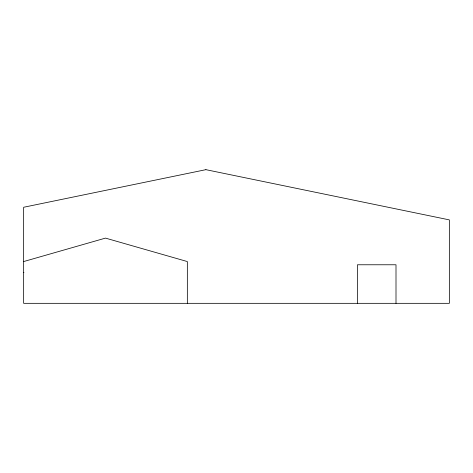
<?xml version="1.0" encoding="UTF-8"?>
<svg xmlns="http://www.w3.org/2000/svg" width="473" height="473" viewBox="0 0 473 473"><rect width="100%" height="100%" fill="white"/><g stroke="black" fill="none" stroke-linecap="round" stroke-linejoin="round"><path stroke-width="0.71" d="M23.65 261.557L105.497 238.108L187.343 261.557L187.343 303.329M23.65 272.483L23.969 272.483M396.002 303.329L396.002 264.774L357.446 264.774L357.446 303.329M205.903 169.671L23.65 207.263L23.65 303.329L449.35 303.329L449.35 219.886L205.903 169.671"/></g></svg>
